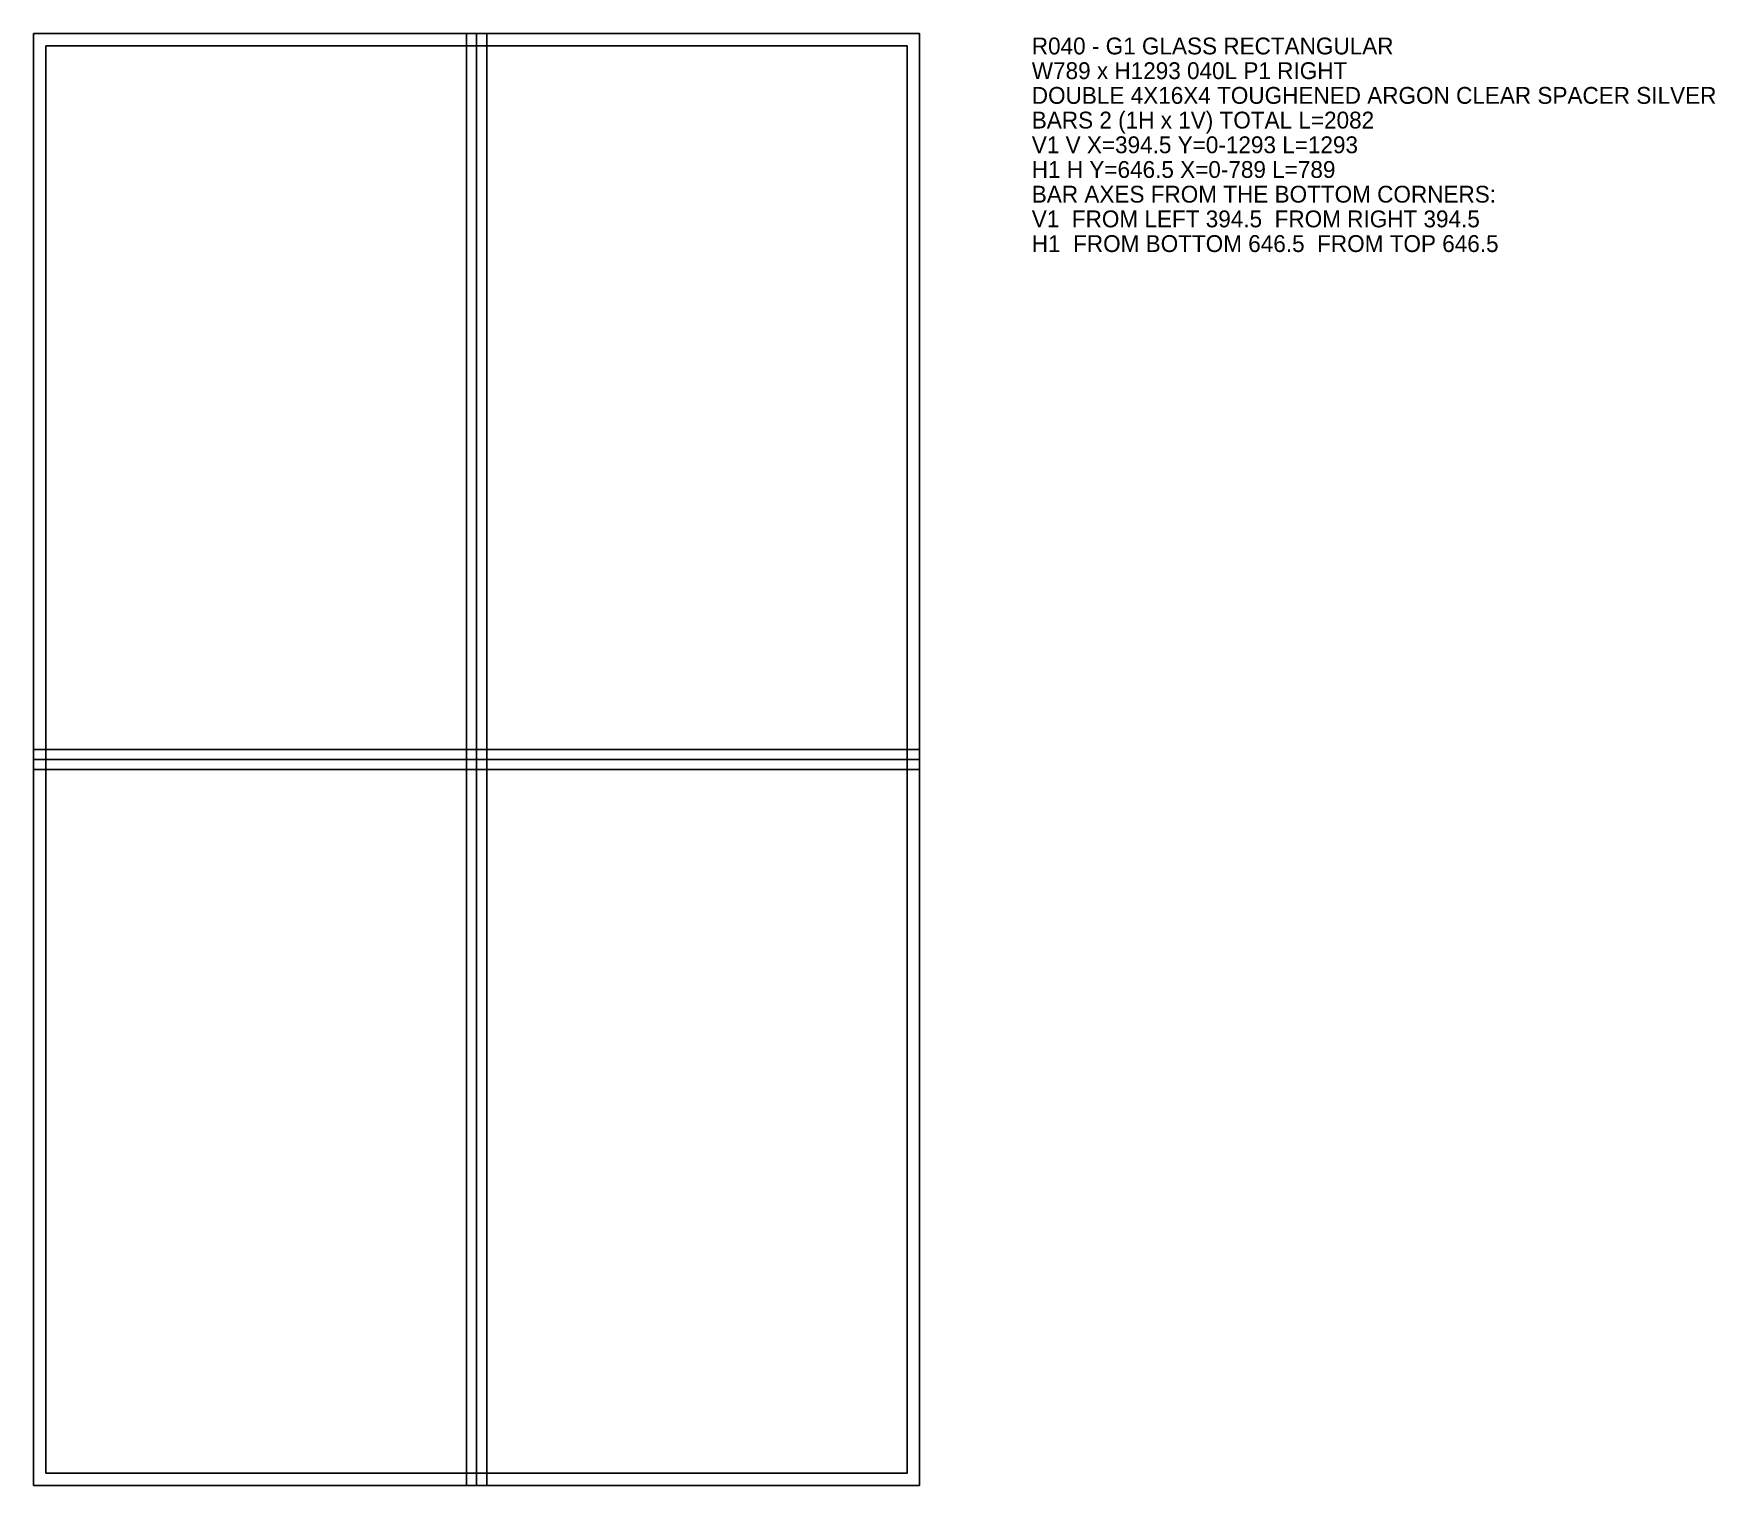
# Model space of a CAD drawing. Extents: x 0 to 1498, y 0 to 1293.
import ezdxf

# ---------------------------------------------------------------- set-up
doc = ezdxf.new("R2010")
doc.units = 0
for name, color, linetype in [('GLASS_BAR_AXES', 4, 'CONTINUOUS'), ('GLASS_BARS', 3, 'CONTINUOUS'), ('GLASS_CONTOUR', 7, 'CONTINUOUS'), ('GLASS_EDGE', 8, 'CONTINUOUS'), ('GLASS_TEXT', 2, 'CONTINUOUS')]:
    doc.layers.add(name, color=color, linetype=linetype)

msp = doc.modelspace()

# ---------------------------------------------------------------- linework, layer by layer
at = {"layer": 'GLASS_BAR_AXES'}
for points in [[(394.5, 0), (394.5, 1293)], [(0, 646.5), (789, 646.5)]]:
    msp.add_lwpolyline(points, dxfattribs=at)
at = {"layer": 'GLASS_BARS'}
for points in [[(385.5, 0), (385.5, 1293)], [(403.5, 0), (403.5, 1293)], [(0, 655.5), (789, 655.5)], [(0, 637.5), (789, 637.5)]]:
    msp.add_lwpolyline(points, dxfattribs=at)
at = {"layer": 'GLASS_CONTOUR'}
msp.add_lwpolyline([(0, 0), (789, 0), (789, 1293), (0, 1293)], close=True, dxfattribs=at)
at = {"layer": 'GLASS_EDGE'}
msp.add_lwpolyline([(11, 11), (778, 11), (778, 1282), (11, 1282)], close=True, dxfattribs=at)

# ---------------------------------------------------------------- texts
at = {"layer": 'GLASS_TEXT'}
for s, p in [('R040 - G1 GLASS RECTANGULAR', (889, 1274.5)), ('W789 x H1293 040L P1 RIGHT', (889, 1252.5)), ('DOUBLE 4X16X4 TOUGHENED ARGON CLEAR SPACER SILVER', (889, 1230.5)), ('BARS 2 (1H x 1V) TOTAL L=2082', (889, 1208.5)), ('V1 V X=394.5 Y=0-1293 L=1293', (889, 1186.5)), ('H1 H Y=646.5 X=0-789 L=789', (889, 1164.5)), ('BAR AXES FROM THE BOTTOM CORNERS:', (889, 1142.5)), ('V1  FROM LEFT 394.5  FROM RIGHT 394.5', (889, 1120.5)), ('H1  FROM BOTTOM 646.5  FROM TOP 646.5', (889, 1098.5))]:
    msp.add_text(s, height=15, dxfattribs=at).set_placement(p)

doc.saveas('drawing.dxf')
